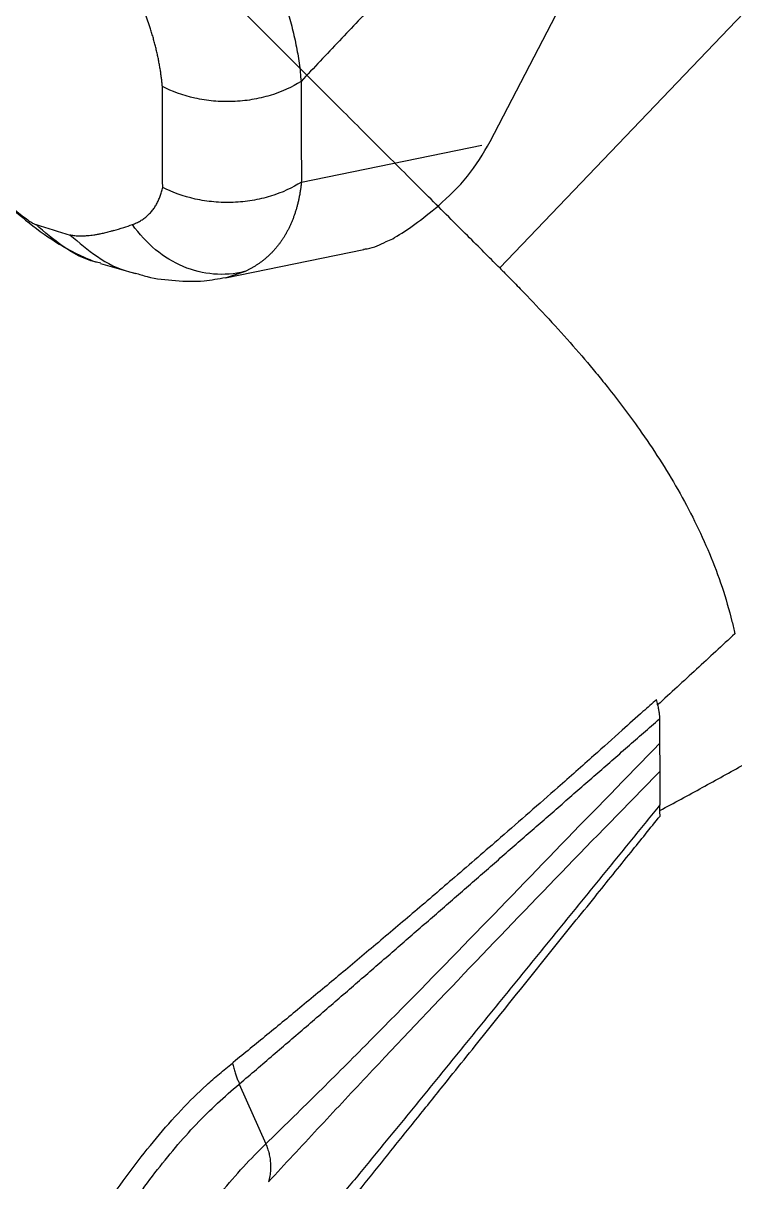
# Model space of a CAD drawing. Header units: inches. Extents: x 2 to 86, y -22 to 129.
# Drawn here: x 77.798 to 80.361, y 64.419 to 68.593 of the extents above; entities that cross this region are included whole.
import ezdxf

# ---------------------------------------------------------------- set-up
doc = ezdxf.new("R2010")
doc.units = ezdxf.units.IN
doc.header["$MEASUREMENT"] = 0
doc.layers.add('1', color=4, linetype='Continuous')
doc.layers.add('BDIM_CYAN', color=4, linetype='Continuous')

# ---------------------------------------------------------------- blocks, each defined once
blk = doc.blocks.new('2020 HS PILLOW')
at = {"layer": '1', "color": 2}
for p, q in [((-6.3305, -0.1013), (-6.4452, -0.1647)), ((-6.6848, -0.3827), (-6.9647, -0.8072)), ((-6.6841, -0.3831), (-6.7176, -0.4473)), ((-6.6345, -0.8199), (-6.9998, -1.374)), ((-7.0118, -1.4041), (-6.3581, -3.4563))]:
    blk.add_line(p, q, dxfattribs=at)
at = {"layer": '1', "color": 2, "flags": 128}
for points in [[(-6.3769, -1.0757), (-6.5212, -0.9324), (-6.6345, -0.8199)], [(-7.0014, -0.8843), (-7.0115, -0.9091), (-7.0128, -0.9158)]]:
    blk.add_lwpolyline(points, dxfattribs=at)
at = {"layer": '1', "color": 2}
for points, knots in [([(-6.3294, -0.103), (-6.3239, -0.0993), (-6.2827, -0.0719), (-6.193, -0.045), (-6.1086, -0.0391), (-6.067, -0.0362)], [0, 0, 0, 0, 0.072984, 0.542572, 1, 1, 1, 1]), ([(-5.8027, -0.0093), (-5.8297, -0.0097), (-5.8824, -0.0105), (-5.9826, -0.0157), (-6.0994, -0.0281), (-6.2065, -0.0517), (-6.2748, -0.0761), (-6.3056, -0.0893), (-6.3155, -0.0942), (-6.3167, -0.0947)], [0, 0, 0, 0, 0.134155, 0.260922, 0.509099, 0.767284, 0.920658, 0.990549, 1, 1, 1, 1]), ([(-5.8034, -0.0127), (-5.8066, -0.0127), (-5.8131, -0.0127), (-5.8227, -0.0128), (-5.8323, -0.0129), (-5.8418, -0.0131), (-5.8512, -0.0133), (-5.8605, -0.0135), (-5.8698, -0.0138), (-5.879, -0.0141), (-5.8881, -0.0144), (-5.9086, -0.0152), (-5.9394, -0.0168), (-5.9768, -0.0197), (-6.0091, -0.0232), (-6.0301, -0.0264), (-6.0433, -0.0289), (-6.051, -0.0307), (-6.0576, -0.0325), (-6.063, -0.0343), (-6.0657, -0.0356), (-6.067, -0.0362)], [0, 0, 0, 0, 0.02507, 0.049985, 0.074783, 0.099504, 0.124186, 0.148867, 0.173587, 0.198385, 0.223298, 0.248366, 0.368821, 0.491766, 0.615218, 0.740909, 0.792607, 0.844158, 0.895769, 0.947648, 1, 1, 1, 1]), ([(-6.1802, -0.0964), (-6.2218, -0.0997), (-6.306, -0.1063), (-6.3958, -0.1341), (-6.4372, -0.162), (-6.4432, -0.166)], [0, 0, 0, 0, 0.454798, 0.921395, 1, 1, 1, 1]), ([(-6.2796, -0.2181), (-6.2778, -0.2149), (-6.2744, -0.2087), (-6.2695, -0.1999), (-6.2647, -0.192), (-6.2602, -0.1847), (-6.2559, -0.178), (-6.2519, -0.172), (-6.2468, -0.1647), (-6.2408, -0.1564), (-6.2337, -0.147), (-6.2271, -0.139), (-6.22, -0.1309), (-6.2129, -0.1233), (-6.2053, -0.1157), (-6.1982, -0.1092), (-6.1916, -0.1038), (-6.1856, -0.0994), (-6.182, -0.0974), (-6.1802, -0.0964)], [0, 0, 0, 0, 0.048239, 0.094105, 0.137612, 0.178773, 0.217603, 0.254119, 0.288334, 0.355559, 0.417313, 0.487162, 0.539223, 0.617936, 0.695814, 0.772891, 0.849237, 0.924916, 1, 1, 1, 1]), ([(-6.4432, -0.166), (-6.4562, -0.1726), (-6.4996, -0.1944), (-6.5652, -0.248), (-6.6353, -0.3127), (-6.6694, -0.3631), (-6.6841, -0.3847)], [0, 0, 0, 0, 0.1360178, 0.4531227, 0.7648096, 1, 1, 1, 1]), ([(-6.2796, -0.2181), (-6.2856, -0.2294), (-6.2969, -0.2506), (-6.3072, -0.2718), (-6.312, -0.2817)], [0, 0, 0, 0, 0.535521, 1, 1, 1, 1]), ([(-6.7176, -0.4473), (-6.6981, -0.4152), (-6.6735, -0.3865), (-6.6164, -0.3383), (-6.5838, -0.3187), (-6.5132, -0.2898), (-6.4752, -0.2806), (-6.3957, -0.2731), (-6.3542, -0.2747), (-6.312, -0.2817)], [0, 0, 0, 0, 0.25, 0.25, 0.5, 0.5, 0.75, 0.75, 1, 1, 1, 1]), ([(-6.312, -0.2817), (-6.3131, -0.2841), (-6.3154, -0.2891), (-6.3183, -0.2965), (-6.3208, -0.304), (-6.323, -0.3115), (-6.3247, -0.3191), (-6.3261, -0.3268), (-6.3271, -0.3345), (-6.3277, -0.3422), (-6.3279, -0.35), (-6.3278, -0.3579), (-6.327, -0.3681), (-6.3253, -0.3807), (-6.3219, -0.3954), (-6.3171, -0.4101), (-6.311, -0.4247), (-6.3036, -0.4392), (-6.2976, -0.4488), (-6.2946, -0.4535)], [0, 0, 0, 0, 0.043075, 0.086204, 0.129425, 0.172775, 0.216288, 0.260003, 0.303954, 0.348175, 0.392703, 0.437569, 0.482807, 0.568238, 0.653695, 0.73939, 0.825535, 0.912337, 1, 1, 1, 1]), ([(-6.6345, -0.8199), (-6.6375, -0.8162), (-6.6434, -0.8089), (-6.6518, -0.7979), (-6.6599, -0.7868), (-6.6675, -0.7757), (-6.6747, -0.7646), (-6.6815, -0.7534), (-6.6879, -0.7423), (-6.6939, -0.7311), (-6.6996, -0.72), (-6.7048, -0.7089), (-6.7096, -0.6978), (-6.7141, -0.6867), (-6.7182, -0.6756), (-6.7218, -0.6646), (-6.7252, -0.6536), (-6.7281, -0.6426), (-6.7307, -0.6317), (-6.7329, -0.6208), (-6.7347, -0.61), (-6.7362, -0.5992), (-6.7373, -0.5886), (-6.738, -0.5779), (-6.7384, -0.5674), (-6.7385, -0.5569), (-6.7382, -0.5465), (-6.7376, -0.5362), (-6.7367, -0.5259), (-6.7354, -0.5158), (-6.7338, -0.5057), (-6.7319, -0.4957), (-6.7296, -0.4858), (-6.7271, -0.476), (-6.7242, -0.4663), (-6.7211, -0.4568), (-6.7188, -0.4504), (-6.7176, -0.4473)], [0, 0, 0, 0, 0.031376, 0.062576, 0.093602, 0.124453, 0.155132, 0.185639, 0.215975, 0.24614, 0.276136, 0.305964, 0.335624, 0.365117, 0.394446, 0.423609, 0.452609, 0.481447, 0.510123, 0.538639, 0.566995, 0.595193, 0.623235, 0.65112, 0.678851, 0.706428, 0.733853, 0.761126, 0.78825, 0.815225, 0.842053, 0.868735, 0.895272, 0.921665, 0.947917, 0.974028, 1, 1, 1, 1]), ([(-6.6345, -0.8199), (-6.6264, -0.7833), (-6.6122, -0.7442), (-6.5812, -0.6863), (-6.5693, -0.6671), (-6.5428, -0.6299), (-6.5281, -0.6119), (-6.4964, -0.5778), (-6.4795, -0.5617), (-6.4441, -0.5322), (-6.4258, -0.5188), (-6.3697, -0.4829), (-6.3312, -0.4652), (-6.2946, -0.4535)], [0, 0, 0, 0, 0.25, 0.25, 0.375, 0.375, 0.5, 0.5, 0.625, 0.625, 0.75, 0.75, 1, 1, 1, 1]), ([(-6.3769, -1.0757), (-6.3688, -1.0391), (-6.3545, -1.0001), (-6.3236, -0.9422), (-6.3117, -0.923), (-6.2851, -0.8858), (-6.2704, -0.8678), (-6.2387, -0.8337), (-6.2218, -0.8177), (-6.1864, -0.7882), (-6.168, -0.7747), (-6.1119, -0.7389), (-6.0734, -0.7212), (-6.0368, -0.7096)], [0, 0, 0, 0, 0.25, 0.25, 0.375, 0.375, 0.5, 0.5, 0.625, 0.625, 0.75, 0.75, 1, 1, 1, 1]), ([(-6.0368, -0.7096), (-6.0328, -0.7129), (-6.0248, -0.7196), (-6.0123, -0.7295), (-5.9996, -0.7392), (-5.9866, -0.7488), (-5.9733, -0.7582), (-5.9597, -0.7675), (-5.9458, -0.7766), (-5.9315, -0.7856), (-5.917, -0.7945), (-5.9022, -0.8032), (-5.8871, -0.8118), (-5.8717, -0.8202), (-5.8277, -0.8433), (-5.7511, -0.8785), (-5.6348, -0.9199), (-5.5113, -0.9529), (-5.412, -0.9712), (-5.3425, -0.9804), (-5.304, -0.9847), (-5.2654, -0.9881), (-5.2268, -0.9906), (-5.1881, -0.9923), (-5.1493, -0.9932), (-5.1234, -0.993), (-5.1105, -0.9929)], [0, 0, 0, 0, 0.019849, 0.039658, 0.059434, 0.079184, 0.098913, 0.118627, 0.138334, 0.158039, 0.177748, 0.197468, 0.217205, 0.236965, 0.256754, 0.383221, 0.508368, 0.63284, 0.755204, 0.790767, 0.826041, 0.861081, 0.895941, 0.930676, 0.965344, 1, 1, 1, 1]), ([(-6.9637, -0.8079), (-6.9664, -0.8113), (-6.9855, -0.8353), (-6.994, -0.8617), (-7.0014, -0.8843)], [0, 0, 0, 0, 0.141502, 1, 1, 1, 1]), ([(-7.0128, -0.9158), (-7.0191, -0.9426), (-7.0316, -0.9958), (-7.0396, -1.0713), (-7.0435, -1.1087)], [0, 0, 0, 0, 0.504529, 1, 1, 1, 1]), ([(-5.1101, -1.442), (-5.118, -1.4421), (-5.1338, -1.4422), (-5.1576, -1.4422), (-5.1816, -1.4419), (-5.2059, -1.4413), (-5.2304, -1.4405), (-5.2552, -1.4395), (-5.2801, -1.4383), (-5.3053, -1.4367), (-5.3306, -1.435), (-5.3561, -1.433), (-5.3819, -1.4308), (-5.4077, -1.4283), (-5.4337, -1.4255), (-5.4598, -1.4225), (-5.4861, -1.4193), (-5.5358, -1.4127), (-5.6072, -1.4018), (-5.6976, -1.3846), (-5.7829, -1.365), (-5.848, -1.3469), (-5.8957, -1.332), (-5.9282, -1.3211), (-5.9607, -1.3096), (-5.9932, -1.2974), (-6.0255, -1.2845), (-6.0576, -1.2709), (-6.0895, -1.2566), (-6.121, -1.2416), (-6.1522, -1.2259), (-6.1828, -1.2095), (-6.2129, -1.1925), (-6.2423, -1.1747), (-6.271, -1.1563), (-6.299, -1.1372), (-6.326, -1.1173), (-6.3522, -1.0969), (-6.3687, -1.0828), (-6.3769, -1.0757)], [0, 0, 0, 0, 0.015046, 0.030262, 0.045649, 0.061207, 0.076938, 0.092841, 0.108917, 0.125166, 0.141587, 0.158181, 0.174947, 0.191885, 0.208994, 0.226272, 0.243719, 0.261334, 0.325871, 0.38892, 0.450368, 0.510128, 0.535099, 0.560601, 0.586626, 0.613167, 0.640216, 0.667762, 0.695796, 0.724306, 0.75328, 0.782703, 0.812563, 0.842844, 0.873531, 0.904607, 0.936056, 0.967859, 1, 1, 1, 1]), ([(-6.3461, -3.4261), (-6.346, -3.3869), (-6.3457, -3.3087), (-6.3455, -3.1913), (-6.3455, -3.0739), (-6.3457, -2.9566), (-6.3462, -2.8392), (-6.3468, -2.7218), (-6.3476, -2.6045), (-6.3487, -2.4871), (-6.3499, -2.3698), (-6.3515, -2.2421), (-6.3534, -2.105), (-6.3558, -1.9584), (-6.3585, -1.8119), (-6.3619, -1.6502), (-6.3661, -1.4717), (-6.3712, -1.2755), (-6.375, -1.1429), (-6.3769, -1.0757)], [0, 0, 0, 0, 0.050086, 0.100152, 0.150197, 0.200224, 0.250231, 0.30022, 0.350192, 0.400146, 0.450084, 0.500006, 0.563112, 0.625003, 0.68697, 0.750001, 0.831127, 0.914459, 1, 1, 1, 1]), ([(-7.0435, -1.1085), (-7.0456, -1.1585), (-7.0499, -1.258), (-7.0245, -1.3554), (-7.0119, -1.4038)], [0, 0, 0, 0, 0.502463, 1, 1, 1, 1])]:
    blk.add_open_spline(points, degree=3, knots=knots, dxfattribs=at)
for points in [[(-6.067, -0.0362), (-6.1047, -0.0559), (-6.1425, -0.0759), (-6.1802, -0.0964)], [(-6.2946, -0.4535), (-6.2086, -0.5388), (-6.1227, -0.6242), (-6.0368, -0.7096)]]:
    blk.add_open_spline(points, degree=3, dxfattribs=at)
blk = doc.blocks.new('2026 RHYTHM')
at = {"layer": 'BDIM_CYAN', "color": 3}
for p, q in [((81.2967, 71.0737), (77.1409, 66.7254)), ((77.7173, 64.9122), (77.718, 64.7912)), ((76.2023, 63.7852), (76.2044, 63.7871)), ((76.2023, 63.7852), (76.2984, 63.5702))]:
    blk.add_line(p, q, dxfattribs=at)
at = {"layer": 'BDIM_CYAN', "color": 3, "flags": 128}
blk.add_lwpolyline([(76.1783, 63.8615), (76.1798, 63.8628), (76.1814, 63.864)], dxfattribs=at)
at = {"layer": 'BDIM_CYAN', "color": 3}
for points, knots in [([(77.1409, 66.7254), (77.1111, 66.7553), (77.0743, 66.7922), (76.9904, 66.8761), (76.8965, 66.9701), (76.765, 67.1015), (76.6848, 67.1817), (76.6315, 67.2349), (76.6051, 67.2614), (76.4738, 67.3926), (76.3206, 67.5458), (76.1697, 67.6967), (76.0691, 67.7973), (76.0188, 67.8476), (75.5661, 68.3003), (75.1639, 68.7025), (74.7616, 69.1048)], [0, 0, 0, 0, 0.0625, 0.0625, 0.125, 0.1875, 0.21875, 0.21875, 0.25, 0.25, 0.375, 0.4375, 0.4375, 0.5, 0.5, 1, 1, 1, 1]), ([(77.1409, 66.7254), (77.1459, 66.7204), (77.1628, 66.7035), (77.1978, 66.6682), (77.2404, 66.6242), (77.3191, 66.5412), (77.4055, 66.4454), (77.4742, 66.3647), (77.555, 66.2651), (77.6588, 66.1278), (77.7866, 65.9294), (77.8826, 65.7372), (77.943, 65.5765), (77.9713, 65.4795), (77.9845, 65.4228), (77.9877, 65.4079)], [0.65743258, 0.65743258, 0.65743258, 0.65743258, 0.65820312, 0.66015625, 0.6640625, 0.671875, 0.6796875, 0.6875, 0.69140625, 0.703125, 0.71875, 0.734375, 0.7421875, 0.75, 0.75277435, 0.75277435, 0.75277435, 0.75277435]), ([(77.9877, 65.4079), (77.9419, 65.3656), (77.8959, 65.3228), (77.8264, 65.2587), (77.8031, 65.2374), (77.7565, 65.1946), (77.7331, 65.1733), (77.7097, 65.1515)], [0, 0, 0, 0, 0.5, 0.5, 0.75, 0.75, 1, 1, 1, 1]), ([(77.7056, 65.1711), (77.6894, 65.1565), (77.6483, 65.1195), (77.5733, 65.0523), (77.4714, 64.9614), (77.3261, 64.8328), (77.1591, 64.6864), (76.9867, 64.5372), (76.8368, 64.4088), (76.6972, 64.2905), (76.5619, 64.177), (76.431, 64.0683), (76.3049, 63.9645), (76.2219, 63.897), (76.1814, 63.864)], [0, 0, 0, 0, 0.033825, 0.08569, 0.155592, 0.243528, 0.381754, 0.491345, 0.585207, 0.675433, 0.762024, 0.844982, 0.924307, 1, 1, 1, 1]), ([(77.7097, 65.1515), (77.7107, 65.1465), (77.7126, 65.1371), (77.7146, 65.1237), (77.7159, 65.1119), (77.7161, 65.1046), (77.7163, 65.1012)], [0, 0, 0, 0, 0.299929, 0.566231, 0.799324, 1, 1, 1, 1]), ([(76.2044, 63.7871), (76.2246, 63.8044), (76.2649, 63.8389), (76.3251, 63.8906), (76.385, 63.9421), (76.4446, 63.9934), (76.5039, 64.0446), (76.563, 64.0956), (76.6218, 64.1465), (76.6804, 64.1973), (76.7388, 64.248), (76.797, 64.2986), (76.855, 64.3491), (76.9129, 64.3995), (76.9706, 64.4499), (77.0282, 64.5001), (77.0857, 64.5503), (77.1432, 64.6004), (77.2006, 64.6505), (77.2579, 64.7006), (77.3152, 64.7506), (77.3725, 64.8007), (77.4297, 64.8507), (77.487, 64.9007), (77.5443, 64.9508), (77.6016, 65.0009), (77.6589, 65.051), (77.6971, 65.0845), (77.7163, 65.1012)], [0, 0, 0, 0, 0.038462, 0.076923, 0.115384, 0.153845, 0.192306, 0.230767, 0.269229, 0.30769, 0.346152, 0.384614, 0.423076, 0.461538, 0.5, 0.538462, 0.576923, 0.615385, 0.653846, 0.692307, 0.730769, 0.76923, 0.807692, 0.846154, 0.884615, 0.923077, 0.961538, 1, 1, 1, 1]), ([(77.7163, 65.1012), (77.7164, 65.0944), (77.7163, 65.0797), (77.7165, 65.05), (77.7167, 65.0271), (77.7167, 65.0122)], [0.267855, 0.267855, 0.267855, 0.267855, 0.375, 0.5, 0.7366554, 0.7366554, 0.7366554, 0.7366554]), ([(76.2984, 63.5702), (76.3587, 63.629), (76.4187, 63.6876), (76.5384, 63.8057), (76.5978, 63.8651), (76.7755, 64.0439), (76.8932, 64.1641), (77.1281, 64.4056), (77.2453, 64.527), (77.4802, 64.7699), (77.5983, 64.8911), (77.7167, 65.0122)], [0, 0, 0, 0, 0.125, 0.125, 0.25, 0.25, 0.5, 0.5, 0.75, 0.75, 1, 1, 1, 1]), ([(77.7167, 65.0122), (77.7167, 65.008), (77.7168, 65.0038), (77.7168, 64.9955), (77.7168, 64.9913), (77.7169, 64.9788), (77.717, 64.9705), (77.7171, 64.9455), (77.7172, 64.9288), (77.7173, 64.9122)], [0, 0, 0, 0, 0.125, 0.125, 0.25, 0.25, 0.5, 0.5, 1, 1, 1, 1]), ([(77.7173, 64.9122), (77.5984, 64.7904), (77.4803, 64.669), (77.2456, 64.4261), (77.1288, 64.3047), (76.8952, 64.0601), (76.7783, 63.9369), (76.6026, 63.75), (76.544, 63.6874), (76.4264, 63.5611), (76.3675, 63.4974), (76.3086, 63.4337)], [0, 0, 0, 0, 0.25, 0.25, 0.5, 0.5, 0.75, 0.75, 0.875, 0.875, 1, 1, 1, 1]), ([(77.7181, 64.7712), (77.7435, 64.785), (77.7691, 64.7987), (77.8199, 64.8264), (77.8453, 64.8402), (77.9211, 64.8817), (77.9714, 64.9094), (78.0213, 64.9373)], [0, 0, 0, 0, 0.25, 0.25, 0.5, 0.5, 1, 1, 1, 1]), ([(77.718, 64.7912), (77.6861, 64.7519), (77.6221, 64.6732), (77.526, 64.5552), (77.4297, 64.4372), (77.3335, 64.3191), (77.2375, 64.201), (77.1415, 64.083), (77.0455, 63.9649), (76.9494, 63.8468), (76.8532, 63.7287), (76.7567, 63.6106), (76.6599, 63.4927), (76.5629, 63.3748), (76.4654, 63.257), (76.3676, 63.1393), (76.2693, 63.0215), (76.2035, 62.9434), (76.1706, 62.9043)], [0, 0, 0, 0, 0.062501, 0.125002, 0.187501, 0.249999, 0.312498, 0.374998, 0.437498, 0.499998, 0.562498, 0.624999, 0.6875, 0.750001, 0.812502, 0.875002, 0.937501, 1, 1, 1, 1]), ([(76.1596, 62.8145), (76.185, 62.8458), (76.2366, 62.9095), (76.3153, 63.0067), (76.3968, 63.1075), (76.4811, 63.2119), (76.5682, 63.3199), (76.6579, 63.4315), (76.7505, 63.5467), (76.8458, 63.6655), (76.9633, 63.8121), (77.1249, 64.0137), (77.3051, 64.2383), (77.4759, 64.4504), (77.6055, 64.6111), (77.6834, 64.7079), (77.7182, 64.7512)], [0, 0, 0, 0, 0.047802, 0.097542, 0.14922, 0.202837, 0.258392, 0.315885, 0.375318, 0.436688, 0.499998, 0.602836, 0.750001, 0.849443, 0.932776, 1, 1, 1, 1]), ([(75.5359, 63.0477), (75.5729, 63.1117), (75.6654, 63.2651), (75.8165, 63.4867), (75.963, 63.664), (76.0694, 63.7692), (76.1314, 63.8232), (76.1627, 63.8488), (76.1783, 63.8615)], [0, 0, 0, 0, 0.0843965, 0.2093965, 0.3343965, 0.3968965, 0.4281465, 0.4593965, 0.4593965, 0.4593965, 0.4593965]), ([(76.1783, 63.8615), (76.1798, 63.8554), (76.1827, 63.8436), (76.1876, 63.8269), (76.1928, 63.812), (76.1982, 63.7988), (76.2024, 63.7908), (76.2044, 63.7871)], [0, 0, 0, 0, 0.238986, 0.45822, 0.658064, 0.838623, 1, 1, 1, 1]), ([(74.8952, 61.5327), (74.9074, 61.5591), (74.9317, 61.6117), (74.9677, 61.6906), (75.0034, 61.7693), (75.0388, 61.8478), (75.0738, 61.9262), (75.1084, 62.0044), (75.1429, 62.0822), (75.1772, 62.1597), (75.2259, 62.2681), (75.2888, 62.4056), (75.3665, 62.5685), (75.4451, 62.7249), (75.5246, 62.8745), (75.6047, 63.0177), (75.6817, 63.1473), (75.7558, 63.2641), (75.827, 63.3687), (75.8993, 63.4669), (75.9728, 63.5582), (76.0478, 63.6421), (76.1244, 63.718), (76.1763, 63.7628), (76.2023, 63.7852)], [0, 0, 0, 0, 0.027776, 0.055554, 0.083333, 0.111113, 0.138892, 0.166671, 0.19445, 0.222228, 0.250004, 0.312499, 0.375001, 0.437508, 0.50001, 0.562504, 0.624999, 0.678573, 0.732147, 0.785717, 0.839286, 0.892864, 0.946444, 1, 1, 1, 1]), ([(75.0405, 61.4344), (75.0924, 61.5483), (75.1444, 61.6602), (75.2228, 61.8247), (75.249, 61.8789), (75.3014, 61.986), (75.3277, 62.039), (75.4062, 62.196), (75.4582, 62.2979), (75.5622, 62.4955), (75.6141, 62.5913), (75.77, 62.8676), (75.874, 63.0367), (76.0318, 63.2612), (76.0848, 63.3312), (76.1646, 63.4275), (76.1913, 63.4582), (76.2447, 63.5165), (76.2715, 63.5441), (76.2984, 63.5702)], [0, 0, 0, 0, 0.125, 0.125, 0.1875, 0.1875, 0.25, 0.25, 0.375, 0.375, 0.5, 0.5, 0.75, 0.75, 0.875, 0.875, 0.9375, 0.9375, 1, 1, 1, 1]), ([(76.2984, 63.5702), (76.2996, 63.5674), (76.302, 63.5619), (76.3051, 63.5533), (76.3079, 63.5444), (76.3103, 63.5353), (76.3122, 63.526), (76.3138, 63.5164), (76.3149, 63.5065), (76.3155, 63.4965), (76.3157, 63.4864), (76.3154, 63.476), (76.3145, 63.4656), (76.3131, 63.455), (76.3112, 63.4443), (76.3095, 63.4372), (76.3086, 63.4337)], [0, 0, 0, 0, 0.064501, 0.129986, 0.196477, 0.263997, 0.332566, 0.402204, 0.472931, 0.544765, 0.617725, 0.691829, 0.767092, 0.843531, 0.921162, 1, 1, 1, 1])]:
    blk.add_open_spline(points, degree=3, knots=knots, dxfattribs=at)
for points in [[(77.7097, 65.1515), (77.7084, 65.1581), (77.707, 65.1646), (77.7056, 65.1711)], [(77.7181, 64.7712), (77.7181, 64.7778), (77.718, 64.7845), (77.718, 64.7912)], [(77.7182, 64.7512), (77.7182, 64.7578), (77.7181, 64.7645), (77.7181, 64.7712)]]:
    blk.add_open_spline(points, degree=3, dxfattribs=at)
at = {"layer": '1', "color": 3, "rotation": 135}
blk.add_blockref('2020 HS PILLOW', (71.1556, 71.146), dxfattribs=at)

msp = doc.modelspace()

# ---------------------------------------------------------------- block references
msp.add_blockref('2026 RHYTHM', (2.3733, 0.9854))

doc.saveas('drawing.dxf')
